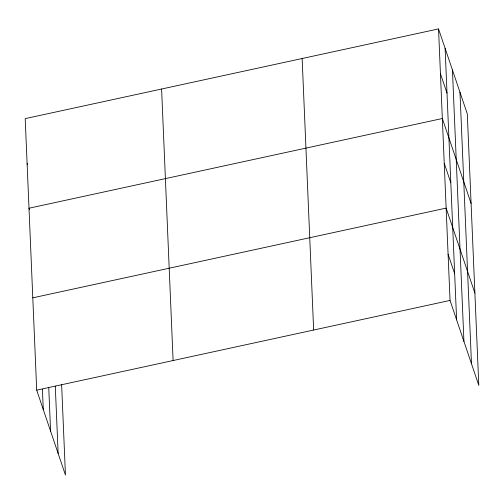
<?xml version="1.0" encoding="UTF-8"?>
<svg xmlns="http://www.w3.org/2000/svg" width="504" height="504" viewBox="0 0 504 504"><rect width="100%" height="100%" fill="white"/><g stroke="black" fill="none" stroke-linecap="round" stroke-linejoin="round"><path stroke-width="0.76" d="M438.543 28.911L450.047 300.428L478.8 385.377L467.296 113.86L438.543 28.911L25.2 118.623L36.704 390.14L65.457 475.089L61.614 384.338M32.791 297.826L446.135 208.114L474.888 293.063M36.704 390.14L450.047 300.428M440.439 73.71L447.016 93.127M471.095 203.458L442.342 118.509L28.999 208.221L29.484 209.664M444.238 163.315L450.809 182.732M448.094 254.274L454.665 273.685M27.096 163.422L27.588 164.858M459.976 92.232L471.479 363.749M452.435 69.949L463.938 341.473M445.114 48.327L456.618 319.845M302.142 58.514L313.646 330.032M161.601 89.019L173.105 360.536M55.289 386.184L58.136 453.461M48.737 387.374L50.595 431.185M42.412 389.214L43.275 409.557"/></g></svg>
